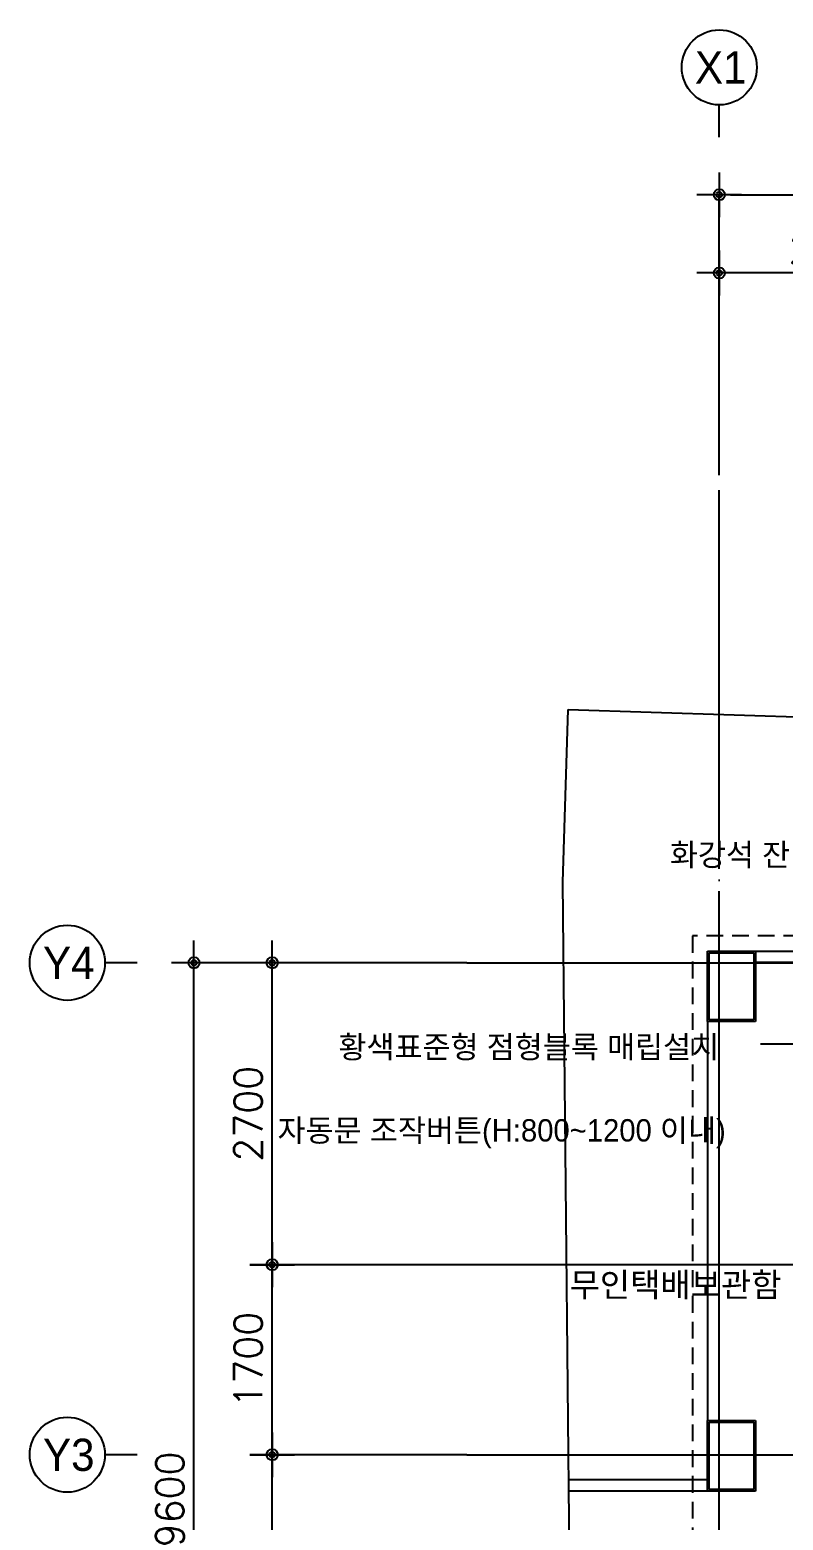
# Model space of a CAD drawing. Header units: millimetres. Extents: x 5537433 to 5830173, y -900794 to -778623.
# Drawn here: x 5537433 to 5544177, y -818401 to -805071 of the extents above; entities that cross this region are included whole.
import ezdxf
from ezdxf.enums import TextEntityAlignment as Align

# ---------------------------------------------------------------- set-up
doc = ezdxf.new("R2010")
doc.units = ezdxf.units.MM
doc.header["$LTSCALE"] = 100
doc.linetypes.add('CEN', pattern=[62, 60, -1, 0, -1])
doc.linetypes.add('HID', pattern=[2.3, 1.5, -0.8])
doc.layers.get('0').update_dxf_attribs({"linetype": 'CONTINUOUS'})
doc.layers.get('DEFPOINTS').update_dxf_attribs({"linetype": 'CONTINUOUS'})
for name, color, linetype in [('30', 30, 'CONTINUOUS'), ('60', 60, 'CONTINUOUS'), ('CEN', 1, 'CEN'), ('COL', 2, 'CONTINUOUS'), ('DIM', 7, 'CONTINUOUS'), ('ETC', 6, 'CONTINUOUS'), ('FIN', 9, 'CONTINUOUS')]:
    doc.layers.add(name, color=color, linetype=linetype)
doc.styles.add('2', font='')
doc.styles.add('GHS', font='ROMANS.shx', dxfattribs={"bigfont": 'GHS.shx'})
doc.styles.get('2').set_extended_font_data('HYtbrB')
doc.dimstyles.get("Standard").update_dxf_attribs({"dimtxt": 0.18, "dimasz": 0.18, "dimexe": 0.18, "dimexo": 0.0625, "dimgap": 0.09, "dimtad": 0, "dimtih": 1, "dimtoh": 1, "dimdec": 4, "dimzin": 0, "dimdsep": 46, "dimtxsty": 'STANDARD', "dimcen": 0.09, "dimadec": 0, "dimazin": 0, "dimtfac": 1, "dimtdec": 4, "dimtofl": 0, "dimtmove": 0, "dimatfit": 3, "dimfxl": 1, "dimtolj": 1, "dimtzin": 0, "dimarcsym": 0})

# ---------------------------------------------------------------- blocks, each defined once
blk = doc.blocks.new('Z_DOT')
at = {"layer": 'DIM', "color": 7}
for p, q in [((0, -2), (0, 2)), ((-2, 0), (2, 0))]:
    blk.add_line(p, q, dxfattribs=at)
for radius in [0.5, 0.25]:
    blk.add_circle((0, 0), radius, dxfattribs=at)
blk = doc.blocks.new('*D143')
at = {"layer": 'DEFPOINTS', "color": 0, "linetype": 'Continuous', "transparency": 16777216}
for p in [(5561405, -806546), (5543605, -809289), (5561405, -809289)]:
    blk.add_point(p, dxfattribs=at)
at = {"layer": 'DIM', "color": 0, "linetype": 'Continuous', "lineweight": -2, "transparency": 16777216}
for p, q in [((5543605, -808989), (5543605, -806546)), ((5543705, -806546), (5561305, -806546)), ((5561405, -808989), (5561405, -806546))]:
    blk.add_line(p, q, dxfattribs=at)
at = {"layer": 'DIM', "color": 0, "linetype": 'Continuous', "lineweight": -2, "transparency": 16777216, "xscale": 100, "yscale": 100, "zscale": 100, "rotation": 180}
blk.add_blockref('Z_DOT', (5543605, -806546), dxfattribs=at)
at = {"layer": 'DIM', "color": 0, "linetype": 'Continuous', "lineweight": -2, "transparency": 16777216, "xscale": 100, "yscale": 100, "zscale": 100}
blk.add_blockref('Z_DOT', (5561405, -806546), dxfattribs=at)
at = {"layer": 'DIM', "color": 60, "linetype": 'Continuous', "transparency": 16777216, "insert": (5552505, -806331), "char_height": 250, "attachment_point": 5, "style": 'GHS'}
blk.add_mtext('\\A1;17800', dxfattribs=at)
blk = doc.blocks.new('*D148')
at = {"layer": 'DEFPOINTS', "color": 0, "linetype": 'Continuous', "transparency": 16777216}
for p in [(5538903, -813416), (5541601, -813416), (5541601, -823016)]:
    blk.add_point(p, dxfattribs=at)
at = {"layer": 'DIM', "color": 0, "linetype": 'Continuous', "lineweight": -2, "transparency": 16777216}
for p, q in [((5541301, -813416), (5538903, -813416)), ((5538903, -822916), (5538903, -813516)), ((5541301, -823016), (5538903, -823016))]:
    blk.add_line(p, q, dxfattribs=at)
at = {"layer": 'DIM', "color": 0, "linetype": 'Continuous', "lineweight": -2, "transparency": 16777216, "xscale": 100, "yscale": 100, "zscale": 100}
for p, rotation in [((5538903, -813416), 90), ((5538903, -823016), 270)]:
    blk.add_blockref('Z_DOT', p, dxfattribs=dict(at, rotation=rotation))
at = {"layer": 'DIM', "color": 60, "linetype": 'Continuous', "transparency": 16777216, "insert": (5538688, -818216), "char_height": 250, "attachment_point": 5, "rotation": 90, "style": 'GHS'}
blk.add_mtext('\\A1;9600', dxfattribs=at)
blk = doc.blocks.new('*D149')
at = {"layer": 'DEFPOINTS', "color": 0, "linetype": 'Continuous', "transparency": 16777216}
for p in [(5539603, -816116), (5541644, -816116), (5541644, -817816)]:
    blk.add_point(p, dxfattribs=at)
at = {"layer": 'DIM', "color": 0, "linetype": 'Continuous', "lineweight": -2, "transparency": 16777216}
for p, q in [((5541344, -816116), (5539603, -816116)), ((5539603, -817716), (5539603, -816216)), ((5541344, -817816), (5539603, -817816))]:
    blk.add_line(p, q, dxfattribs=at)
at = {"layer": 'DIM', "color": 0, "linetype": 'Continuous', "lineweight": -2, "transparency": 16777216, "xscale": 100, "yscale": 100, "zscale": 100}
for p, rotation in [((5539603, -816116), 90), ((5539603, -817816), 270)]:
    blk.add_blockref('Z_DOT', p, dxfattribs=dict(at, rotation=rotation))
at = {"layer": 'DIM', "color": 60, "linetype": 'Continuous', "transparency": 16777216, "insert": (5539388, -816966), "char_height": 250, "attachment_point": 5, "rotation": 90, "style": 'GHS'}
blk.add_mtext('\\A1;1700', dxfattribs=at)
blk = doc.blocks.new('*D156')
at = {"layer": 'DEFPOINTS', "color": 0, "linetype": 'Continuous', "transparency": 16777216}
for p in [(5539603, -817816), (5541644, -817816), (5541644, -821516)]:
    blk.add_point(p, dxfattribs=at)
at = {"layer": 'DIM', "color": 0, "linetype": 'Continuous', "lineweight": -2, "transparency": 16777216}
for p, q in [((5541344, -817816), (5539603, -817816)), ((5539603, -821416), (5539603, -817916)), ((5541344, -821516), (5539603, -821516))]:
    blk.add_line(p, q, dxfattribs=at)
at = {"layer": 'DIM', "color": 0, "linetype": 'Continuous', "lineweight": -2, "transparency": 16777216, "xscale": 100, "yscale": 100, "zscale": 100}
for p, rotation in [((5539603, -817816), 90), ((5539603, -821516), 270)]:
    blk.add_blockref('Z_DOT', p, dxfattribs=dict(at, rotation=rotation))
at = {"layer": 'DIM', "color": 60, "linetype": 'Continuous', "transparency": 16777216, "insert": (5539388, -819666), "char_height": 250, "attachment_point": 5, "rotation": 90, "style": 'GHS'}
blk.add_mtext('\\A1;3700', dxfattribs=at)
blk = doc.blocks.new('*D159')
at = {"layer": 'DEFPOINTS', "color": 0, "linetype": 'Continuous', "transparency": 16777216}
for p in [(5543605, -807246), (5543605, -809354), (5545705, -809354)]:
    blk.add_point(p, dxfattribs=at)
at = {"layer": 'DIM', "color": 0, "linetype": 'Continuous', "lineweight": -2, "transparency": 16777216}
for p, q in [((5543605, -809054), (5543605, -807246)), ((5545605, -807246), (5543705, -807246)), ((5545705, -809054), (5545705, -807246))]:
    blk.add_line(p, q, dxfattribs=at)
at = {"layer": 'DIM', "color": 0, "linetype": 'Continuous', "lineweight": -2, "transparency": 16777216, "xscale": 100, "yscale": 100, "zscale": 100, "rotation": 180}
blk.add_blockref('Z_DOT', (5543605, -807246), dxfattribs=at)
at = {"layer": 'DIM', "color": 0, "linetype": 'Continuous', "lineweight": -2, "transparency": 16777216, "xscale": 100, "yscale": 100, "zscale": 100}
blk.add_blockref('Z_DOT', (5545705, -807246), dxfattribs=at)
at = {"layer": 'DIM', "color": 60, "linetype": 'Continuous', "transparency": 16777216, "insert": (5544655, -807031), "char_height": 250, "attachment_point": 5, "style": 'GHS'}
blk.add_mtext('\\A1;2100', dxfattribs=at)
blk = doc.blocks.new('*D160')
at = {"layer": 'DEFPOINTS', "color": 0, "linetype": 'Continuous', "transparency": 16777216}
for p in [(5539603, -813416), (5541644, -813416), (5541644, -816116)]:
    blk.add_point(p, dxfattribs=at)
at = {"layer": 'DIM', "color": 0, "linetype": 'Continuous', "lineweight": -2, "transparency": 16777216}
for p, q in [((5541344, -813416), (5539603, -813416)), ((5539603, -816016), (5539603, -813516)), ((5541344, -816116), (5539603, -816116))]:
    blk.add_line(p, q, dxfattribs=at)
at = {"layer": 'DIM', "color": 0, "linetype": 'Continuous', "lineweight": -2, "transparency": 16777216, "xscale": 100, "yscale": 100, "zscale": 100}
for p, rotation in [((5539603, -813416), 90), ((5539603, -816116), 270)]:
    blk.add_blockref('Z_DOT', p, dxfattribs=dict(at, rotation=rotation))
at = {"layer": 'DIM', "color": 60, "linetype": 'Continuous', "transparency": 16777216, "insert": (5539388, -814766), "char_height": 250, "attachment_point": 5, "rotation": 90, "style": 'GHS'}
blk.add_mtext('\\A1;2700', dxfattribs=at)

msp = doc.modelspace()

# ---------------------------------------------------------------- linework, layer by layer
for p, q in [((5542204, -812695.1), (5542252, -811150)), ((5542252, -811150), (5552623, -811486.1)), ((5542317.5, -824315.8), (5542204, -812695.1))]:
    msp.add_line(p, q)
at = {"layer": '30', "color": 7}
msp.add_line((5543973.9, -814142), (5544670, -814142), dxfattribs=at)
at = {"layer": 'CEN'}
for p, q in [((5543604.8, -824975.8), (5543604.8, -809189.1)), ((5541345.3, -813415.8), (5565002.1, -813415.8)), ((5541291.3, -816115.8), (5548403.2, -816115.8)), ((5541345.3, -817815.8), (5565002.1, -817815.8))]:
    msp.add_line(p, q, dxfattribs=at)
at = {"layer": 'COL'}
for p, q in [((5543514.8, -813925.8), (5543514.8, -813325.8)), ((5543514.8, -813325.8), (5543914.8, -813325.8)), ((5543914.8, -813325.8), (5543914.8, -813925.8)), ((5543914.8, -813925.8), (5543514.8, -813925.8)), ((5543514.8, -817525.8), (5543914.8, -817525.8)), ((5543514.8, -818125.8), (5543514.8, -817525.8)), ((5543914.8, -817525.8), (5543914.8, -818125.8)), ((5543914.8, -818125.8), (5543514.8, -818125.8))]:
    msp.add_line(p, q, dxfattribs=at)
at = {"layer": 'DIM', "linetype": 'Continuous'}
for p, q in [((5543604.8, -806030.9), (5543604.8, -805742.9)), ((5538393.4, -813415.8), (5538105.4, -813415.8)), ((5538393.4, -817815.8), (5538105.4, -817815.8))]:
    msp.add_line(p, q, dxfattribs=at)
for centre in [(5543604.8, -805406.9), (5537769.4, -813415.8), (5537769.4, -817815.8)]:
    msp.add_circle(centre, 336, dxfattribs=at)
at = {"layer": 'ETC'}
for p, q in [((5543929.8, -813310.8), (5545329.5, -813310.8)), ((5543929.8, -813410.8), (5545429.5, -813410.8)), ((5543499.8, -813940.8), (5543499.8, -817510.8)), ((5543599.8, -813940.8), (5543599.8, -817510.8)), ((5543499.8, -818040.8), (5542256.2, -818040.8)), ((5543499.8, -818140.8), (5542257.2, -818140.8))]:
    msp.add_line(p, q, dxfattribs=at)
at = {"layer": 'FIN', "linetype": 'HID'}
for p, q in [((5543364.8, -813175.8), (5543364.8, -823255.8)), ((5547779.8, -813175.8), (5543364.8, -813175.8))]:
    msp.add_line(p, q, dxfattribs=at)
at = {"layer": 'FIN'}
for p, q in [((5543499.8, -813310.8), (5543929.8, -813310.8)), ((5543499.8, -813940.8), (5543499.8, -813310.8)), ((5543929.8, -813310.8), (5543929.8, -813940.8)), ((5543929.8, -813940.8), (5543499.8, -813940.8)), ((5543499.8, -817510.8), (5543929.8, -817510.8)), ((5543499.8, -818140.8), (5543499.8, -817510.8)), ((5543929.8, -817510.8), (5543929.8, -818140.8)), ((5543929.8, -818140.8), (5543499.8, -818140.8))]:
    msp.add_line(p, q, dxfattribs=at)

# ---------------------------------------------------------------- texts
at = {"layer": '60', "linetype": 'Continuous', "style": '2'}
for s, p in [('X1', (5543617.4, -805407.2)), ('Y4', (5537782.4, -813416.5)), ('Y3', (5537782.4, -817816.5))]:
    msp.add_text(s, height=288, dxfattribs=at).set_placement(p, align=Align.MIDDLE_CENTER)
at = {"layer": '60', "style": '2'}
for s, height, p in [('화강석 잔다듬', 200, (5543162.4, -812548.8)), ('황색표준형 점형블록 매립설치', 200, (5540195.7, -814268.5)), ('자동문 조작버튼(H:800~1200 이내)', 200, (5539651.3, -815014.5)), ('무인택배보관함', 216, (5542264.7, -816404.2))]:
    msp.add_text(s, height=height, dxfattribs=at).set_placement(p)

# ---------------------------------------------------------------- dimensions: what is measured, and where the dimension line sits
at = {"layer": 'DIM', "linetype": 'Continuous'}
for base, p1, p2, picture, middle in [((5561404.8, -806545.7), (5543604.8, -809288.7), (5561404.8, -809288.7), '*D143', (5552504.8, -806330.7)), ((5543604.8, -807245.7), (5545704.8, -809354.5), (5543604.8, -809354.5), '*D159', (5544654.8, -807030.7))]:
    dim = msp.add_linear_dim(base=base, p1=p1, p2=p2, dimstyle='STANDARD', override={"dimscale": 100, "dimtxt": 2.5, "dimasz": 1, "dimexe": 0, "dimexo": 3, "dimgap": 0.9, "dimtad": 1, "dimtih": 0, "dimtoh": 0, "dimdec": 0, "dimzin": 8, "dimtxsty": 'GHS', "dimblk1": 'Z_DOT', "dimblk2": 'Z_DOT', "dimsah": 1, "dimcen": 2.5, "dimclrt": 60, "dimtix": 1, "dimtofl": 1, "dimtmove": 2}, dxfattribs=at)
    dim.commit()
    dim.dimension.update_dxf_attribs({"geometry": picture, "text_midpoint": middle})
for base, p1, p2, picture, middle in [((5538903.4, -813415.8), (5541601.4, -823015.8), (5541601.4, -813415.8), '*D148', (5538688.4, -818215.8)), ((5539603.4, -813415.8), (5541644, -816115.8), (5541644, -813415.8), '*D160', (5539388.4, -814765.8)), ((5539603.4, -816115.8), (5541644, -817815.8), (5541644, -816115.8), '*D149', (5539388.4, -816965.8)), ((5539603.4, -817815.8), (5541644, -821515.8), (5541644, -817815.8), '*D156', (5539388.4, -819665.8))]:
    dim = msp.add_linear_dim(base=base, p1=p1, p2=p2, angle=90, dimstyle='STANDARD', override={"dimscale": 100, "dimtxt": 2.5, "dimasz": 1, "dimexe": 0, "dimexo": 3, "dimgap": 0.9, "dimtad": 1, "dimtih": 0, "dimtoh": 0, "dimdec": 0, "dimzin": 8, "dimtxsty": 'GHS', "dimblk1": 'Z_DOT', "dimblk2": 'Z_DOT', "dimsah": 1, "dimcen": 2.5, "dimclrt": 60, "dimtix": 1, "dimtofl": 1, "dimtmove": 2}, dxfattribs=at)
    dim.commit()
    dim.dimension.update_dxf_attribs({"geometry": picture, "text_midpoint": middle})

doc.saveas('drawing.dxf')
